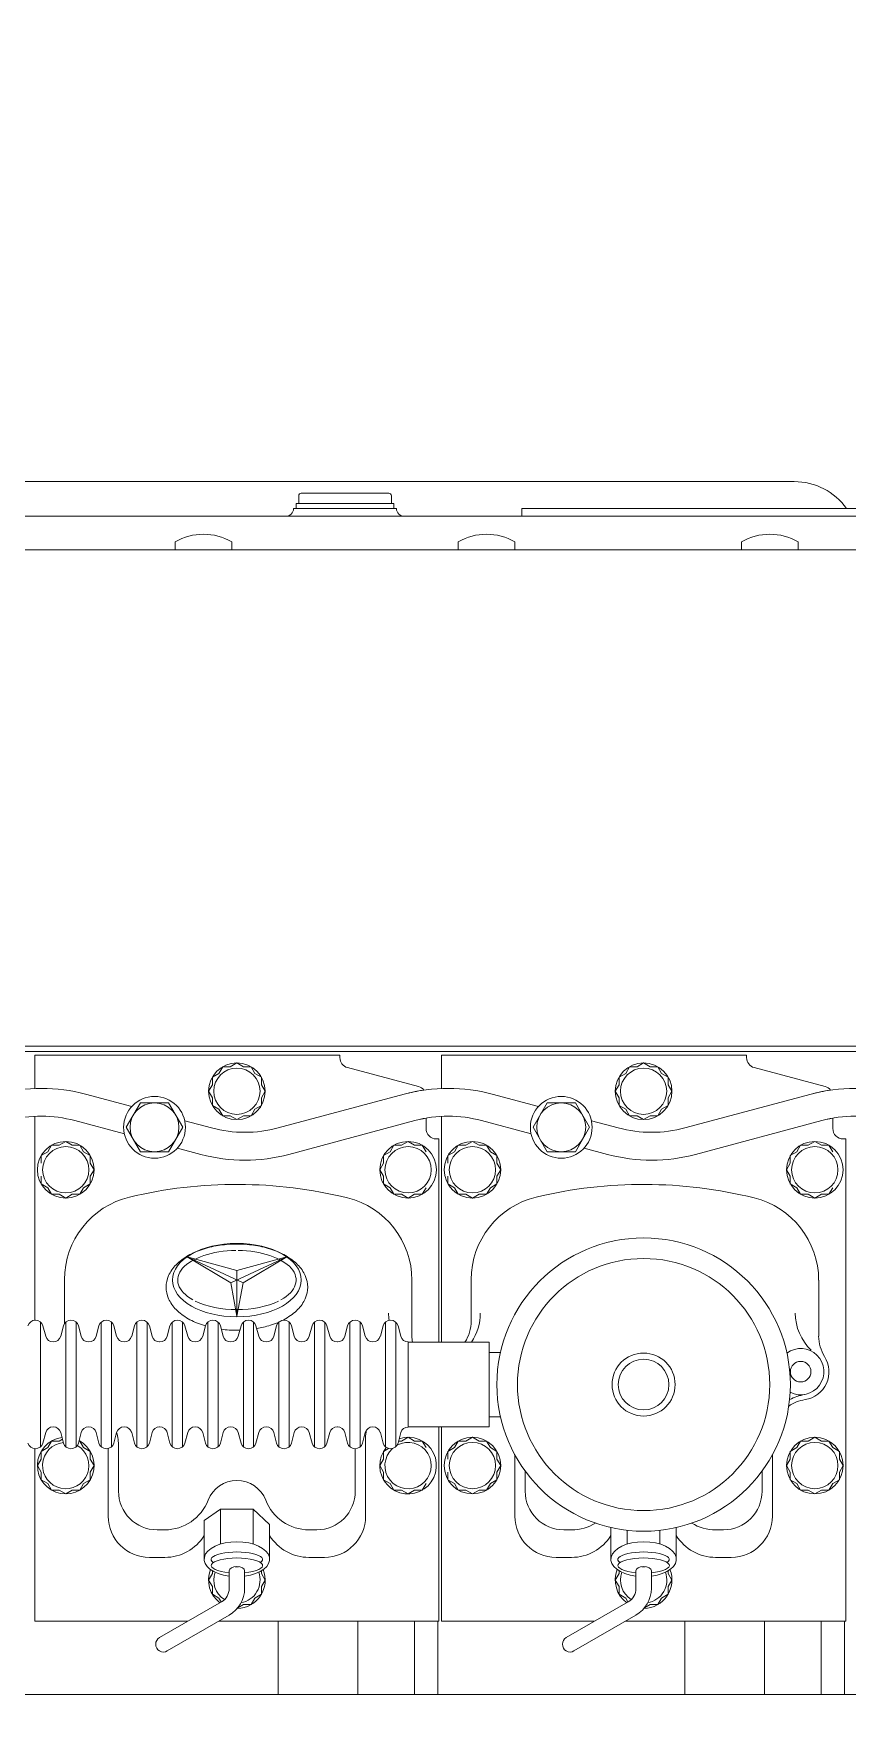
# Model space of a CAD drawing. Header units: millimetres. Extents: x 138823 to 235949, y -69097 to 9810.
# Drawn here: x 156392 to 156812, y -64911 to -64046 of the extents above; entities that cross this region are included whole.
import ezdxf

# ---------------------------------------------------------------- set-up
doc = ezdxf.new("R2010")
doc.units = ezdxf.units.MM
doc.layers.add('0 CASCO', color=7, linetype='Continuous')
doc.layers.add('18 MOTORES E GERADORES', color=14, linetype='Continuous')

msp = doc.modelspace()

# ---------------------------------------------------------------- linework, layer by layer
at = {"layer": '0 CASCO'}
msp.add_open_spline([(146126.82, -63082.43), (146215.2, -63369.66), (146379.47, -63903.54), (146662.98, -64639.71), (146952.93, -65272.76), (147256.1, -65825.61), (147575.41, -66312.18), (147907.4, -66748.12), (148141.96, -67015.25), (148256.81, -67146.05), (148433.31, -67217.62), (148727.39, -67336.86), (149267.37, -67517.24), (149866.81, -67690.32), (150582.08, -67853.22), (151284.25, -67971.53), (151973.43, -68053.78), (152654.36, -68110.1), (153543.21, -68165.07), (155031.62, -68229.81), (156745.07, -68300.69), (158569.82, -68359.4), (160341.66, -68398.49), (162120.51, -68415.91), (165904.25, -68415.58), (169966.48, -68414.49), (175373.8, -68418.02), (179241.25, -68353.49), (182508.18, -68358.73), (184198.21, -68343.7), (185099.59, -68311.19), (185777.92, -68270.41), (186463.78, -68206.91), (187165.87, -68113.71), (187764.5, -68007.52), (188457.23, -67861), (189171.48, -67681.5), (190011.86, -67437.72), (190763.31, -67194.39), (191465.34, -66941.61), (192112.93, -66674.24), (192717.78, -66369.93), (193303.42, -66005.52), (194045.73, -65461.3), (194777.19, -64875.13), (195509.51, -64332.91), (195966.55, -64029.98), (196376.02, -63801.44), (196709.38, -63650.83), (197110.89, -63519.82), (197514.32, -63423.58), (198015.82, -63322.47), (198542.47, -63229.63), (199173.55, -63150.26), (199598.12, -63107.99), (199854.89, -63082.43)], degree=3, knots=[0, 0, 0, 0, 901.347948, 1675.319997, 2364.677603, 2988.840142, 3564.913749, 4109.091785, 4631.178176, 4631.178176, 4631.178176, 5202.378251, 5582.891234, 6338.519578, 7073.266174, 7782.366384, 8473.718568, 9154.846991, 9831.879341, 11145.250803, 13624.165902, 14976.643804, 16622.243106, 18940.880075, 20313.267208, 27973.450232, 31127.646951, 36535.061714, 39576.620039, 40928.546533, 41604.908463, 42282.305172, 42966.969378, 43670.810001, 44406.445425, 44790.246915, 45794.849099, 46614.860763, 47415.011993, 48164.042526, 48852.838016, 49515.641376, 50192.856084, 50919.426916, 52275.645461, 53004.522816, 53652.759672, 53918.536496, 54410.868153, 54747.069908, 55184.163317, 55654.219696, 56281.932144, 56787.842028, 57561.948504, 57561.948504, 57561.948504, 57561.948504], dxfattribs=at)
at = {"layer": '18 MOTORES E GERADORES', "linetype": 'Continuous', "lineweight": 20}
for p, q in [((156160.46, -64277.51), (156784.2, -64277.51)), ((156552.62, -64288.79), (156527.41, -64288.79)), ((156527.41, -64291.45), (156527.41, -64288.79)), ((156528.73, -64288.79), (156528.73, -64284.81)), ((156552.62, -64283.48), (156530.06, -64283.48)), ((156552.62, -64283.48), (156575.18, -64283.48)), ((156552.62, -64288.79), (156577.84, -64288.79)), ((156576.51, -64288.79), (156576.51, -64284.81)), ((156577.84, -64291.45), (156577.84, -64288.79)), ((156151.17, -64295.43), (157392.01, -64295.43)), ((156526.08, -64291.45), (156579.16, -64291.45)), ((156643.86, -64291.45), (156899.33, -64291.45)), ((156643.86, -64295.43), (156643.86, -64291.45)), ((156128.73, -64312.68), (157414.46, -64312.68)), ((156465.03, -64312.68), (156465.03, -64308.59)), ((156494.23, -64312.68), (156465.03, -64312.68)), ((156494.23, -64312.68), (156494.23, -64308.59)), ((156611.01, -64312.68), (156611.01, -64308.59)), ((156640.21, -64312.68), (156611.01, -64312.68)), ((156640.21, -64312.68), (156640.21, -64308.59)), ((156756.99, -64312.68), (156756.99, -64308.59)), ((156786.19, -64312.68), (156756.99, -64312.68)), ((156786.19, -64312.68), (156786.19, -64308.59)), ((157415.24, -64568.81), (156110.69, -64568.81)), ((157375.43, -64571.47), (156183.02, -64571.47)), ((156549.97, -64571.47), (156392.7, -64571.47)), ((156549.97, -64573.46), (156392.7, -64573.46)), ((156392.7, -64590.61), (156392.7, -64573.46)), ((156549.97, -64574.69), (156549.97, -64573.46)), ((156759.65, -64571.47), (156602.39, -64571.47)), ((156759.65, -64573.46), (156602.39, -64573.46)), ((156602.39, -64590.61), (156602.39, -64573.46)), ((156759.65, -64574.69), (156759.65, -64573.46)), ((156484.24, -64584.74), (156487.63, -64582.78)), ((156487.63, -64582.78), (156489.58, -64579.39)), ((156489.58, -64579.39), (156493.49, -64579.39)), ((156493.49, -64579.39), (156496.88, -64577.44)), ((156496.88, -64577.44), (156500.27, -64579.39)), ((156500.27, -64579.39), (156504.18, -64579.39)), ((156504.18, -64579.39), (156506.14, -64582.78)), ((156506.14, -64582.78), (156509.52, -64584.74)), ((156590.49, -64589.62), (156553.9, -64579.82)), ((156693.92, -64584.74), (156697.31, -64582.78)), ((156697.31, -64582.78), (156699.27, -64579.39)), ((156699.27, -64579.39), (156703.18, -64579.39)), ((156703.18, -64579.39), (156706.56, -64577.44)), ((156706.56, -64577.44), (156709.95, -64579.39)), ((156709.95, -64579.39), (156713.86, -64579.39)), ((156713.86, -64579.39), (156715.82, -64582.78)), ((156715.82, -64582.78), (156719.21, -64584.74)), ((156800.17, -64589.62), (156763.58, -64579.82)), ((156482.28, -64592.04), (156484.24, -64588.65)), ((156484.24, -64588.65), (156484.24, -64584.74)), ((156509.52, -64584.74), (156509.52, -64588.65)), ((156509.52, -64588.65), (156511.48, -64592.04)), ((156691.97, -64592.04), (156693.92, -64588.65)), ((156693.92, -64588.65), (156693.92, -64584.74)), ((156719.21, -64584.74), (156719.21, -64588.65)), ((156719.21, -64588.65), (156721.16, -64592.04)), ((156442.63, -64599.9), (156418.84, -64593.53)), ((156439.86, -64610.62), (156447.14, -64598.01)), ((156447.14, -64598.01), (156461.69, -64598.01)), ((156461.69, -64598.01), (156468.97, -64610.62)), ((156484.24, -64595.42), (156482.28, -64592.04)), ((156484.24, -64599.33), (156484.24, -64595.42)), ((156487.63, -64601.29), (156484.24, -64599.33)), ((156509.52, -64599.33), (156506.14, -64601.29)), ((156511.48, -64592.04), (156509.52, -64595.42)), ((156509.52, -64595.42), (156509.52, -64599.33)), ((156583.18, -64593.53), (156518.18, -64610.94)), ((156652.31, -64599.9), (156628.52, -64593.53)), ((156649.54, -64610.62), (156656.82, -64598.01)), ((156656.82, -64598.01), (156671.38, -64598.01)), ((156671.38, -64598.01), (156678.66, -64610.62)), ((156693.92, -64595.42), (156691.97, -64592.04)), ((156693.92, -64599.33), (156693.92, -64595.42)), ((156697.31, -64601.29), (156693.92, -64599.33)), ((156719.21, -64599.33), (156715.82, -64601.29)), ((156721.16, -64592.04), (156719.21, -64595.42)), ((156719.21, -64595.42), (156719.21, -64599.33)), ((156792.86, -64593.53), (156727.86, -64610.94)), ((156392.7, -64710.1), (156392.7, -64604.99)), ((156438.85, -64614), (156413.34, -64607.17)), ((156469.98, -64607.23), (156483.83, -64610.94)), ((156489.58, -64604.68), (156487.63, -64601.29)), ((156493.49, -64604.68), (156489.58, -64604.68)), ((156496.88, -64606.63), (156493.49, -64604.68)), ((156500.27, -64604.68), (156496.88, -64606.63)), ((156504.18, -64604.68), (156500.27, -64604.68)), ((156506.14, -64601.29), (156504.18, -64604.68)), ((156588.67, -64607.17), (156523.68, -64624.58)), ((156594.42, -64611.28), (156594.42, -64605.9)), ((156602.39, -64721.43), (156602.39, -64604.99)), ((156648.54, -64614), (156623.02, -64607.17)), ((156679.66, -64607.23), (156693.52, -64610.94)), ((156699.27, -64604.68), (156697.31, -64601.29)), ((156703.18, -64604.68), (156699.27, -64604.68)), ((156706.56, -64606.63), (156703.18, -64604.68)), ((156709.95, -64604.68), (156706.56, -64606.63)), ((156713.86, -64604.68), (156709.95, -64604.68)), ((156715.82, -64601.29), (156713.86, -64604.68)), ((156798.36, -64607.17), (156733.36, -64624.58)), ((156804.11, -64611.28), (156804.11, -64605.9)), ((156447.14, -64623.22), (156439.86, -64610.62)), ((156468.97, -64610.62), (156461.69, -64623.22)), ((156601.06, -64616.59), (156599.73, -64616.59)), ((156601.06, -64721.43), (156601.06, -64616.59)), ((156656.82, -64623.22), (156649.54, -64610.62)), ((156678.66, -64610.62), (156671.38, -64623.22)), ((156810.74, -64616.59), (156809.42, -64616.59)), ((156810.74, -64865.42), (156810.74, -64616.59)), ((156395.99, -64625.21), (156399.37, -64623.26)), ((156395.99, -64629.12), (156395.99, -64625.21)), ((156399.37, -64623.26), (156401.33, -64619.87)), ((156401.33, -64619.87), (156405.24, -64619.87)), ((156405.24, -64619.87), (156408.63, -64617.91)), ((156408.63, -64617.91), (156412.02, -64619.87)), ((156412.02, -64619.87), (156415.93, -64619.87)), ((156415.93, -64619.87), (156417.88, -64623.26)), ((156417.88, -64623.26), (156421.27, -64625.21)), ((156421.27, -64625.21), (156421.27, -64629.12)), ((156461.69, -64623.22), (156447.14, -64623.22)), ((156466.2, -64621.33), (156478.34, -64624.58)), ((156572.49, -64625.21), (156575.88, -64623.26)), ((156572.49, -64629.12), (156572.49, -64625.21)), ((156575.88, -64623.26), (156577.84, -64619.87)), ((156577.84, -64619.87), (156581.75, -64619.87)), ((156581.75, -64619.87), (156585.13, -64617.91)), ((156585.13, -64617.91), (156588.52, -64619.87)), ((156588.52, -64619.87), (156592.43, -64619.87)), ((156592.43, -64619.87), (156594.39, -64623.26)), ((156605.67, -64625.21), (156609.06, -64623.26)), ((156605.67, -64629.12), (156605.67, -64625.21)), ((156609.06, -64623.26), (156611.01, -64619.87)), ((156611.01, -64619.87), (156614.92, -64619.87)), ((156614.92, -64619.87), (156618.31, -64617.91)), ((156618.31, -64617.91), (156621.7, -64619.87)), ((156621.7, -64619.87), (156625.61, -64619.87)), ((156625.61, -64619.87), (156627.57, -64623.26)), ((156627.57, -64623.26), (156630.95, -64625.21)), ((156630.95, -64625.21), (156630.95, -64629.12)), ((156671.38, -64623.22), (156656.82, -64623.22)), ((156675.88, -64621.33), (156688.02, -64624.58)), ((156782.17, -64625.21), (156785.56, -64623.26)), ((156782.17, -64629.12), (156782.17, -64625.21)), ((156785.56, -64623.26), (156787.52, -64619.87)), ((156787.52, -64619.87), (156791.43, -64619.87)), ((156791.43, -64619.87), (156794.82, -64617.91)), ((156794.82, -64617.91), (156798.2, -64619.87)), ((156798.2, -64619.87), (156802.12, -64619.87)), ((156802.12, -64619.87), (156804.07, -64623.26)), ((156421.27, -64629.12), (156423.23, -64632.51)), ((156423.23, -64632.51), (156421.27, -64635.9)), ((156570.54, -64632.51), (156572.49, -64629.12)), ((156572.49, -64635.9), (156570.54, -64632.51)), ((156630.95, -64629.12), (156632.91, -64632.51)), ((156632.91, -64632.51), (156630.95, -64635.9)), ((156780.22, -64632.51), (156782.17, -64629.12)), ((156782.17, -64635.9), (156780.22, -64632.51)), ((156395.99, -64639.81), (156395.99, -64635.9)), ((156399.37, -64641.77), (156395.99, -64639.81)), ((156401.33, -64645.15), (156399.37, -64641.77)), ((156417.88, -64641.77), (156415.93, -64645.15)), ((156421.27, -64639.81), (156417.88, -64641.77)), ((156421.27, -64635.9), (156421.27, -64639.81)), ((156572.49, -64639.81), (156572.49, -64635.9)), ((156575.88, -64641.77), (156572.49, -64639.81)), ((156577.84, -64645.15), (156575.88, -64641.77)), ((156594.39, -64641.77), (156592.43, -64645.15)), ((156605.67, -64639.81), (156605.67, -64635.9)), ((156609.06, -64641.77), (156605.67, -64639.81)), ((156611.01, -64645.15), (156609.06, -64641.77)), ((156627.57, -64641.77), (156625.61, -64645.15)), ((156630.95, -64639.81), (156627.57, -64641.77)), ((156630.95, -64635.9), (156630.95, -64639.81)), ((156782.17, -64639.81), (156782.17, -64635.9)), ((156785.56, -64641.77), (156782.17, -64639.81)), ((156787.52, -64645.15), (156785.56, -64641.77)), ((156804.07, -64641.77), (156802.12, -64645.15)), ((156405.24, -64645.15), (156401.33, -64645.15)), ((156408.63, -64647.11), (156405.24, -64645.15)), ((156412.02, -64645.15), (156408.63, -64647.11)), ((156415.93, -64645.15), (156412.02, -64645.15)), ((156581.75, -64645.15), (156577.84, -64645.15)), ((156585.13, -64647.11), (156581.75, -64645.15)), ((156588.52, -64645.15), (156585.13, -64647.11)), ((156592.43, -64645.15), (156588.52, -64645.15)), ((156614.92, -64645.15), (156611.01, -64645.15)), ((156618.31, -64647.11), (156614.92, -64645.15)), ((156621.7, -64645.15), (156618.31, -64647.11)), ((156625.61, -64645.15), (156621.7, -64645.15)), ((156791.43, -64645.15), (156787.52, -64645.15)), ((156794.82, -64647.11), (156791.43, -64645.15)), ((156798.2, -64645.15), (156794.82, -64647.11)), ((156802.12, -64645.15), (156798.2, -64645.15)), ((156493.73, -64690.89), (156471.19, -64677.44)), ((156496.88, -64684.48), (156471.19, -64677.44)), ((156500.04, -64690.89), (156471.19, -64677.44)), ((156493.73, -64690.89), (156522.57, -64677.44)), ((156522.57, -64677.44), (156496.88, -64684.48)), ((156522.57, -64677.44), (156500.04, -64690.89)), ((156496.88, -64708.35), (156496.88, -64684.48)), ((156407.97, -64710.58), (156407.97, -64689.2)), ((156496.88, -64708), (156493.73, -64690.89)), ((156500.04, -64690.89), (156496.88, -64708)), ((156587.13, -64718.3), (156587.13, -64689.52)), ((156617.65, -64710.58), (156617.65, -64689.2)), ((156796.81, -64718.3), (156796.81, -64689.52)), ((156395.68, -64765.83), (156395.68, -64711.1)), ((156395.68, -64765.83), (156395.68, -64712.62)), ((156408.68, -64743.27), (156408.68, -64711.1)), ((156408.68, -64765.83), (156408.68, -64712.62)), ((156413.99, -64743.27), (156413.99, -64711.1)), ((156413.99, -64765.83), (156413.99, -64712.62)), ((156426.95, -64743.27), (156426.95, -64711.1)), ((156426.95, -64765.83), (156426.95, -64712.62)), ((156432.25, -64743.27), (156432.25, -64711.1)), ((156432.25, -64765.83), (156432.25, -64712.62)), ((156445.26, -64743.27), (156445.26, -64711.1)), ((156445.26, -64765.83), (156445.26, -64712.62)), ((156450.57, -64743.27), (156450.57, -64711.1)), ((156450.57, -64765.83), (156450.57, -64712.62)), ((156463.57, -64743.27), (156463.57, -64711.1)), ((156463.57, -64765.83), (156463.57, -64712.62)), ((156468.88, -64743.27), (156468.88, -64711.1)), ((156468.88, -64765.83), (156468.88, -64712.62)), ((156481.89, -64743.27), (156481.89, -64711.1)), ((156481.89, -64765.83), (156481.89, -64712.62)), ((156487.2, -64743.27), (156487.2, -64711.1)), ((156487.2, -64765.83), (156487.2, -64712.62)), ((156500.2, -64765.83), (156500.2, -64711.1)), ((156505.51, -64765.83), (156505.51, -64711.1)), ((156518.52, -64765.83), (156518.52, -64711.1)), ((156523.83, -64765.83), (156523.83, -64711.1)), ((156536.83, -64765.83), (156536.83, -64711.1)), ((156542.14, -64765.83), (156542.14, -64711.1)), ((156555.14, -64765.83), (156555.14, -64711.1)), ((156560.45, -64765.83), (156560.45, -64711.1)), ((156573.46, -64765.83), (156573.46, -64711.1)), ((156578.77, -64765.83), (156578.77, -64711.1)), ((156398.31, -64718.42), (156396.87, -64713.04)), ((156406.05, -64718.42), (156407.49, -64713.04)), ((156416.62, -64718.42), (156415.18, -64713.04)), ((156424.31, -64718.42), (156425.76, -64713.04)), ((156434.89, -64718.42), (156433.45, -64713.04)), ((156442.63, -64718.42), (156444.07, -64713.04)), ((156453.2, -64718.42), (156451.76, -64713.04)), ((156460.94, -64718.42), (156462.38, -64713.04)), ((156471.52, -64718.42), (156470.07, -64713.04)), ((156479.26, -64718.42), (156480.7, -64713.04)), ((156489.83, -64718.42), (156488.39, -64713.04)), ((156497.57, -64718.42), (156499.01, -64713.04)), ((156508.14, -64718.42), (156506.7, -64713.04)), ((156515.88, -64718.42), (156517.33, -64713.04)), ((156526.46, -64718.42), (156525.02, -64713.04)), ((156534.2, -64718.42), (156535.64, -64713.04)), ((156544.77, -64718.42), (156543.33, -64713.04)), ((156552.51, -64718.42), (156553.95, -64713.04)), ((156563.09, -64718.42), (156561.64, -64713.04)), ((156570.83, -64718.42), (156572.27, -64713.04)), ((156581.4, -64718.42), (156579.96, -64713.04)), ((156626.94, -64721.43), (156585.25, -64721.43)), ((156585.25, -64765.22), (156585.25, -64721.43)), ((156626.94, -64765.22), (156626.94, -64721.43)), ((156632.76, -64726.74), (156626.94, -64726.74)), ((156632.76, -64726.74), (156626.94, -64726.74)), ((156395.68, -64743.27), (156395.68, -64775.43)), ((156395.68, -64743.27), (156395.68, -64775.43)), ((156408.68, -64743.27), (156408.68, -64775.43)), ((156413.99, -64743.27), (156413.99, -64775.43)), ((156426.95, -64743.27), (156426.95, -64775.43)), ((156432.25, -64743.27), (156432.25, -64775.43)), ((156445.26, -64743.27), (156445.26, -64775.43)), ((156450.57, -64743.27), (156450.57, -64775.43)), ((156463.57, -64743.27), (156463.57, -64775.43)), ((156468.88, -64743.27), (156468.88, -64775.43)), ((156481.89, -64743.27), (156481.89, -64775.43)), ((156487.2, -64743.27), (156487.2, -64775.43)), ((156500.2, -64743.27), (156500.2, -64775.43)), ((156505.51, -64743.27), (156505.51, -64775.43)), ((156518.52, -64743.27), (156518.52, -64775.43)), ((156523.83, -64743.27), (156523.83, -64775.43)), ((156536.83, -64743.27), (156536.83, -64775.43)), ((156542.14, -64743.27), (156542.14, -64775.43)), ((156555.14, -64743.27), (156555.14, -64775.43)), ((156560.45, -64743.27), (156560.45, -64775.43)), ((156573.46, -64743.27), (156573.46, -64775.43)), ((156578.77, -64743.27), (156578.77, -64775.43)), ((156632.76, -64759.91), (156626.94, -64759.91)), ((156632.76, -64759.91), (156626.94, -64759.91)), ((156398.31, -64768.12), (156396.87, -64773.49)), ((156399.37, -64775.87), (156401.33, -64772.49)), ((156401.33, -64772.49), (156405.24, -64772.49)), ((156405.24, -64772.49), (156406.96, -64771.5)), ((156406.05, -64768.12), (156407.49, -64773.49)), ((156416.62, -64768.12), (156415.18, -64773.49)), ((156415.45, -64772.49), (156415.93, -64772.49)), ((156415.93, -64772.49), (156417.88, -64775.87)), ((156424.31, -64768.12), (156425.76, -64773.49)), ((156434.89, -64768.12), (156433.45, -64773.49)), ((156442.63, -64768.12), (156444.07, -64773.49)), ((156453.2, -64768.12), (156451.76, -64773.49)), ((156460.94, -64768.12), (156462.38, -64773.49)), ((156471.52, -64768.12), (156470.07, -64773.49)), ((156479.26, -64768.12), (156480.7, -64773.49)), ((156489.83, -64768.12), (156488.39, -64773.49)), ((156497.57, -64768.12), (156499.01, -64773.49)), ((156508.14, -64768.12), (156506.7, -64773.49)), ((156515.88, -64768.12), (156517.33, -64773.49)), ((156526.46, -64768.12), (156525.02, -64773.49)), ((156534.2, -64768.12), (156535.64, -64773.49)), ((156544.77, -64768.12), (156543.33, -64773.49)), ((156552.51, -64768.12), (156553.95, -64773.49)), ((156563.09, -64768.12), (156561.64, -64773.49)), ((156563.24, -64811.25), (156563.24, -64770.78)), ((156570.83, -64768.12), (156572.27, -64773.49)), ((156581.4, -64768.12), (156579.96, -64773.49)), ((156580.23, -64772.49), (156581.75, -64772.49)), ((156581.75, -64772.49), (156585.13, -64770.53)), ((156585.13, -64770.53), (156588.52, -64772.49)), ((156626.94, -64765.22), (156585.25, -64765.22)), ((156588.52, -64772.49), (156592.43, -64772.49)), ((156592.43, -64772.49), (156594.39, -64775.87)), ((156601.06, -64865.42), (156601.06, -64765.22)), ((156602.39, -64865.42), (156602.39, -64765.22)), ((156609.06, -64775.87), (156611.01, -64772.49)), ((156611.01, -64772.49), (156614.92, -64772.49)), ((156614.92, -64772.49), (156618.31, -64770.53)), ((156618.31, -64770.53), (156621.7, -64772.49)), ((156621.7, -64772.49), (156625.61, -64772.49)), ((156625.61, -64772.49), (156627.57, -64775.87)), ((156785.56, -64775.87), (156787.52, -64772.49)), ((156787.52, -64772.49), (156791.43, -64772.49)), ((156791.43, -64772.49), (156794.82, -64770.53)), ((156794.82, -64770.53), (156798.2, -64772.49)), ((156798.2, -64772.49), (156802.12, -64772.49)), ((156802.12, -64772.49), (156804.07, -64775.87)), ((156392.7, -64865.42), (156392.7, -64776.43)), ((156395.99, -64781.74), (156394.03, -64785.13)), ((156395.99, -64777.83), (156399.37, -64775.87)), ((156395.99, -64781.74), (156395.99, -64777.83)), ((156417.88, -64775.87), (156421.27, -64777.83)), ((156421.27, -64777.83), (156421.27, -64781.74)), ((156421.27, -64781.74), (156423.23, -64785.13)), ((156430.53, -64811.25), (156430.53, -64776.34)), ((156435.84, -64798.35), (156435.84, -64775.15)), ((156557.93, -64798.35), (156557.93, -64776.44)), ((156570.54, -64785.13), (156572.49, -64781.74)), ((156572.49, -64777.83), (156575.11, -64776.32)), ((156572.49, -64781.74), (156572.49, -64777.83)), ((156605.67, -64777.83), (156609.06, -64775.87)), ((156605.67, -64781.74), (156605.67, -64777.83)), ((156627.57, -64775.87), (156630.95, -64777.83)), ((156630.95, -64777.83), (156630.95, -64781.74)), ((156630.95, -64781.74), (156632.91, -64785.13)), ((156640.21, -64811.25), (156640.21, -64779.65)), ((156772.92, -64811.25), (156772.92, -64779.65)), ((156780.22, -64785.13), (156782.17, -64781.74)), ((156782.17, -64777.83), (156785.56, -64775.87)), ((156782.17, -64781.74), (156782.17, -64777.83)), ((156807.46, -64777.83), (156804.07, -64775.87)), ((156807.46, -64781.74), (156807.46, -64777.83)), ((156809.42, -64785.13), (156807.46, -64781.74)), ((156394.03, -64785.13), (156395.99, -64788.52)), ((156395.99, -64792.43), (156395.99, -64788.52)), ((156423.23, -64785.13), (156421.27, -64788.52)), ((156421.27, -64788.52), (156421.27, -64792.43)), ((156572.49, -64788.52), (156570.54, -64785.13)), ((156572.49, -64792.43), (156572.49, -64788.52)), ((156605.67, -64792.43), (156605.67, -64788.52)), ((156632.91, -64785.13), (156630.95, -64788.52)), ((156630.95, -64788.52), (156630.95, -64792.43)), ((156645.52, -64798.35), (156645.52, -64788)), ((156767.61, -64798.35), (156767.61, -64788)), ((156782.17, -64788.52), (156780.22, -64785.13)), ((156782.17, -64792.43), (156782.17, -64788.52)), ((156807.46, -64788.52), (156809.42, -64785.13)), ((156807.46, -64792.43), (156807.46, -64788.52)), ((156399.37, -64794.38), (156395.99, -64792.43)), ((156401.33, -64797.77), (156399.37, -64794.38)), ((156405.24, -64797.77), (156401.33, -64797.77)), ((156408.63, -64799.73), (156405.24, -64797.77)), ((156412.02, -64797.77), (156408.63, -64799.73)), ((156415.93, -64797.77), (156412.02, -64797.77)), ((156417.88, -64794.38), (156415.93, -64797.77)), ((156421.27, -64792.43), (156417.88, -64794.38)), ((156575.88, -64794.38), (156572.49, -64792.43)), ((156577.84, -64797.77), (156575.88, -64794.38)), ((156581.75, -64797.77), (156577.84, -64797.77)), ((156585.13, -64799.73), (156581.75, -64797.77)), ((156588.52, -64797.77), (156585.13, -64799.73)), ((156592.43, -64797.77), (156588.52, -64797.77)), ((156594.39, -64794.38), (156592.43, -64797.77)), ((156609.06, -64794.38), (156605.67, -64792.43)), ((156611.01, -64797.77), (156609.06, -64794.38)), ((156614.92, -64797.77), (156611.01, -64797.77)), ((156618.31, -64799.73), (156614.92, -64797.77)), ((156621.7, -64797.77), (156618.31, -64799.73)), ((156625.61, -64797.77), (156621.7, -64797.77)), ((156627.57, -64794.38), (156625.61, -64797.77)), ((156630.95, -64792.43), (156627.57, -64794.38)), ((156785.56, -64794.38), (156782.17, -64792.43)), ((156787.52, -64797.77), (156785.56, -64794.38)), ((156791.43, -64797.77), (156787.52, -64797.77)), ((156794.82, -64799.73), (156791.43, -64797.77)), ((156798.2, -64797.77), (156794.82, -64799.73)), ((156802.12, -64797.77), (156798.2, -64797.77)), ((156804.07, -64794.38), (156802.12, -64797.77)), ((156804.07, -64794.38), (156807.46, -64792.43)), ((156488.45, -64807.63), (156480.03, -64813.51)), ((156488.45, -64807.63), (156505.31, -64807.63)), ((156488.45, -64825.62), (156488.45, -64807.63)), ((156505.31, -64825.62), (156505.31, -64807.63)), ((156505.31, -64807.63), (156513.74, -64815.47)), ((156480.03, -64833.94), (156480.03, -64813.51)), ((156513.74, -64833.94), (156513.74, -64815.47)), ((156455.74, -64818.26), (156459.75, -64818.26)), ((156534.02, -64818.26), (156538.02, -64818.26)), ((156665.42, -64818.26), (156669.43, -64818.26)), ((156689.71, -64833.94), (156689.71, -64817.07)), ((156698.14, -64825.62), (156698.14, -64818.5)), ((156714.99, -64825.62), (156714.99, -64818.5)), ((156723.42, -64833.94), (156723.42, -64817.07)), ((156743.7, -64818.26), (156747.7, -64818.26)), ((156451.76, -64832.48), (156459.75, -64832.48)), ((156534.02, -64832.48), (156542, -64832.48)), ((156661.44, -64832.48), (156669.43, -64832.48)), ((156743.7, -64832.48), (156751.69, -64832.48)), ((156482.28, -64844.19), (156484.24, -64840.8)), ((156484.24, -64840.8), (156484.24, -64839.37)), ((156492.9, -64839.49), (156492.9, -64848.54)), ((156500.86, -64839.49), (156500.86, -64848.54)), ((156509.52, -64839.37), (156509.52, -64840.8)), ((156509.52, -64840.8), (156511.48, -64844.19)), ((156691.97, -64844.19), (156693.92, -64840.8)), ((156693.92, -64840.8), (156693.92, -64839.37)), ((156702.58, -64839.49), (156702.58, -64848.54)), ((156710.55, -64839.49), (156710.55, -64848.54)), ((156719.21, -64839.37), (156719.21, -64840.8)), ((156719.21, -64840.8), (156721.16, -64844.19)), ((156484.24, -64847.57), (156482.28, -64844.19)), ((156484.24, -64851.48), (156484.24, -64847.57)), ((156511.48, -64844.19), (156509.52, -64847.57)), ((156509.52, -64847.57), (156509.52, -64851.48)), ((156693.92, -64847.57), (156691.97, -64844.19)), ((156693.92, -64851.48), (156693.92, -64847.57)), ((156721.16, -64844.19), (156719.21, -64847.57)), ((156719.21, -64847.57), (156719.21, -64851.48)), ((156488.92, -64855.43), (156457, -64873.86)), ((156487.63, -64853.44), (156484.24, -64851.48)), ((156488.81, -64855.49), (156487.63, -64853.44)), ((156500.27, -64856.83), (156497.35, -64858.51)), ((156504.18, -64856.83), (156500.27, -64856.83)), ((156506.14, -64853.44), (156504.18, -64856.83)), ((156509.52, -64851.48), (156506.14, -64853.44)), ((156698.6, -64855.43), (156666.68, -64873.86)), ((156697.31, -64853.44), (156693.92, -64851.48)), ((156698.5, -64855.49), (156697.31, -64853.44)), ((156709.95, -64856.83), (156707.04, -64858.51)), ((156713.86, -64856.83), (156709.95, -64856.83)), ((156715.82, -64853.44), (156713.86, -64856.83)), ((156719.21, -64851.48), (156715.82, -64853.44)), ((156471.62, -64865.42), (156392.7, -64865.42)), ((156492.9, -64862.33), (156460.98, -64880.76)), ((156601.06, -64865.42), (156487.55, -64865.42)), ((156518.12, -64865.42), (156518.12, -64903.24)), ((156559.26, -64865.42), (156559.26, -64903.24)), ((156588.45, -64865.42), (156588.45, -64903.24)), ((156600.4, -64865.42), (156600.4, -64903.24)), ((156681.31, -64865.42), (156602.39, -64865.42)), ((156702.58, -64862.33), (156670.66, -64880.76)), ((156810.74, -64865.42), (156697.23, -64865.42)), ((156727.8, -64865.42), (156727.8, -64903.24)), ((156768.94, -64865.42), (156768.94, -64903.24)), ((156798.13, -64865.42), (156798.13, -64903.24)), ((156810.08, -64865.42), (156810.08, -64903.24)), ((156308.43, -64903.24), (157443.11, -64903.24))]:
    msp.add_line(p, q, dxfattribs=at)
for centre, radius in [((156496.88, -64592.04), 14.6), ((156496.88, -64592.04), 11.94), ((156706.56, -64592.04), 14.6), ((156706.56, -64592.04), 11.94), ((156454.41, -64610.62), 15.93), ((156454.41, -64610.62), 12.61), ((156664.1, -64610.62), 15.93), ((156664.1, -64610.62), 12.61), ((156408.63, -64632.51), 14.6), ((156408.63, -64632.51), 11.94), ((156585.13, -64632.51), 14.6), ((156585.13, -64632.51), 11.94), ((156618.31, -64632.51), 14.6), ((156618.31, -64632.51), 11.94), ((156794.82, -64632.51), 14.6), ((156794.82, -64632.51), 11.94), ((156706.56, -64743.33), 75.64), ((156706.56, -64743.33), 65.03), ((156706.56, -64743.33), 16.25), ((156706.56, -64743.33), 13.07), ((156787.52, -64736.69), 5.31), ((156618.31, -64785.13), 14.6), ((156618.31, -64785.13), 11.94), ((156794.82, -64785.13), 14.6), ((156794.82, -64785.13), 11.94)]:
    msp.add_circle(centre, radius, dxfattribs=at)
for centre, radius, start, end in [((156784.2, -64310.69), 33.18, 35.45054, 90), ((156530.06, -64284.81), 1.33, 90, 180), ((156575.18, -64284.81), 1.33, 0, 90), ((156522.1, -64291.45), 3.98, 270, 0), ((156583.14, -64291.45), 3.98, 180, 270), ((156479.63, -64333.89), 29.21, 60.02715, 119.9918), ((156625.62, -64333.89), 29.21, 60.02715, 119.9918), ((156771.6, -64333.89), 29.21, 60.02715, 119.9918), ((156555.27, -64574.69), 5.31, 180, 255), ((156764.96, -64574.69), 5.31, 180, 255), ((156396.17, -64678.13), 87.59, 75, 105), ((156605.85, -64678.13), 87.59, 75, 105), ((156605.85, -64678.13), 87.59, 98.25497, 105), ((156589.12, -64594.75), 5.31, 38.4699, 75), ((156815.53, -64678.13), 87.59, 75, 105), ((156815.53, -64678.13), 87.59, 98.25497, 105), ((156798.8, -64594.75), 5.31, 38.4699, 75), ((156396.17, -64671.26), 66.36, 75, 105), ((156605.85, -64671.26), 66.36, 75, 105), ((156605.85, -64671.26), 66.36, 99.91334, 105), ((156815.53, -64671.26), 66.36, 75, 105), ((156815.53, -64671.26), 66.36, 99.91334, 105), ((156501.01, -64546.85), 66.36, 255, 285), ((156599.73, -64611.28), 5.31, 180, 270), ((156710.69, -64546.85), 66.36, 255, 285), ((156809.42, -64611.28), 5.31, 180, 270), ((156501.01, -64539.98), 87.59, 255, 285), ((156710.69, -64539.98), 87.59, 255, 285), ((156496.88, -64877.63), 237.55, 76.12963, 103.4665), ((156706.56, -64877.63), 237.55, 76.12963, 103.4665), ((156451.76, -64689.2), 43.79, 103.4665, 180), ((156543.33, -64689.52), 43.79, 0, 76.12963), ((156661.44, -64689.2), 43.79, 103.4665, 180), ((156753.01, -64689.52), 43.79, 0, 76.12963), ((156393.02, -64714.07), 3.98, 15, 165), ((156411.34, -64714.07), 3.98, 15, 165), ((156388.06, -64710.58), 19.91, 355.80821, 0), ((156429.6, -64714.07), 3.98, 15, 165), ((156447.91, -64714.07), 3.98, 15, 165), ((156466.23, -64714.07), 3.98, 15, 165), ((156484.54, -64714.07), 3.98, 15, 165), ((156502.86, -64714.07), 3.98, 15, 165), ((156521.17, -64714.07), 3.98, 15, 165), ((156539.48, -64714.07), 3.98, 15, 165), ((156557.8, -64714.07), 3.98, 15, 165), ((156576.11, -64714.07), 3.98, 15, 165), ((156601.63, -64706.47), 26.54, 180, 188.01056), ((156597.74, -64710.58), 19.91, 326.98757, 0), ((156595.84, -64706.47), 26.54, 325.68744, 0), ((156811.31, -64706.47), 26.54, 180, 226.1475), ((156402.15, -64717.39), 3.98, 195, 270), ((156402.2, -64717.39), 3.98, 270, 345), ((156420.47, -64717.39), 3.98, 195, 270), ((156420.47, -64717.39), 3.98, 270, 345), ((156438.73, -64717.39), 3.98, 195, 270), ((156438.78, -64717.39), 3.98, 270, 345), ((156457.05, -64717.39), 3.98, 195, 270), ((156457.1, -64717.39), 3.98, 270, 345), ((156475.36, -64717.39), 3.98, 195, 270), ((156475.41, -64717.39), 3.98, 270, 345), ((156493.68, -64717.39), 3.98, 195, 270), ((156493.72, -64717.39), 3.98, 270, 345), ((156511.99, -64717.39), 3.98, 195, 270), ((156512.04, -64717.39), 3.98, 270, 345), ((156530.3, -64717.39), 3.98, 195, 270), ((156530.35, -64717.39), 3.98, 270, 345), ((156548.62, -64717.39), 3.98, 195, 270), ((156548.67, -64717.39), 3.98, 270, 345), ((156566.93, -64717.39), 3.98, 195, 270), ((156566.98, -64717.39), 3.98, 270, 345), ((156585.25, -64717.39), 3.98, 195, 270), ((156607.03, -64718.3), 19.91, 180, 189.03825), ((156816.71, -64718.3), 19.91, 180, 212.20423), ((156787.52, -64736.69), 11.94, 243.04107, 126.33073), ((156787.52, -64736.69), 14.6, 278.84988, 32.20423), ((156792.83, -64770.78), 19.91, 98.84988, 125.09991), ((156794.15, -64774.6), 26.54, 99.92819, 117.71697), ((156408.63, -64785.13), 14.6, 97.48048, 61.86638), ((156402.15, -64769.15), 3.98, 90, 165), ((156402.2, -64769.15), 3.98, 15, 90), ((156402.2, -64769.15), 3.98, 15, 37.23158), ((156420.47, -64769.15), 3.98, 90, 165), ((156420.47, -64769.15), 3.98, 15, 90), ((156420.47, -64769.15), 3.98, 15, 37.23158), ((156438.73, -64769.15), 3.98, 90, 165), ((156409.29, -64775.15), 26.54, 0, 15.3665), ((156438.78, -64769.15), 3.98, 15, 90), ((156438.78, -64769.15), 3.98, 15, 37.23158), ((156457.05, -64769.15), 3.98, 90, 165), ((156457.1, -64769.15), 3.98, 15, 90), ((156457.1, -64769.15), 3.98, 15, 37.23158), ((156475.36, -64769.15), 3.98, 90, 165), ((156475.41, -64769.15), 3.98, 15, 90), ((156475.41, -64769.15), 3.98, 15, 37.23158), ((156493.68, -64769.15), 3.98, 90, 165), ((156493.72, -64769.15), 3.98, 15, 90), ((156511.99, -64769.15), 3.98, 90, 165), ((156512.04, -64769.15), 3.98, 15, 90), ((156530.3, -64769.15), 3.98, 90, 165), ((156530.35, -64769.15), 3.98, 15, 90), ((156548.62, -64769.15), 3.98, 90, 165), ((156548.67, -64769.15), 3.98, 15, 90), ((156566.93, -64769.15), 3.98, 90, 165), ((156583.14, -64770.78), 19.91, 168.90017, 180), ((156566.98, -64769.15), 3.98, 15, 90), ((156585.13, -64785.13), 14.6, 140.20518, 108.2821), ((156585.13, -64785.13), 11.94, 132.56344, 118.36259), ((156585.13, -64769.07), 3.85, 88.22424, 165.6864), ((156393.02, -64772.46), 3.98, 195, 345), ((156408.63, -64785.13), 11.94, 95.7963, 60.12382), ((156411.34, -64772.46), 3.98, 195, 345), ((156429.6, -64772.46), 3.98, 195, 345), ((156447.91, -64772.46), 3.98, 195, 345), ((156466.23, -64772.46), 3.98, 195, 345), ((156484.54, -64772.46), 3.98, 195, 345), ((156502.86, -64772.46), 3.98, 195, 345), ((156521.17, -64772.46), 3.98, 195, 345), ((156539.48, -64772.46), 3.98, 195, 345), ((156557.8, -64772.46), 3.98, 195, 345), ((156576.11, -64772.46), 3.98, 195, 345), ((156455.74, -64798.35), 19.91, 180, 270), ((156496.88, -64808.73), 15.93, 21.13843, 158.86157), ((156538.02, -64798.35), 19.91, 270, 0), ((156665.42, -64798.35), 19.91, 180, 270), ((156747.7, -64798.35), 19.91, 270, 0), ((156459.75, -64794.37), 23.89, 270, 338.86157), ((156534.02, -64794.37), 23.89, 201.13843, 270), ((156451.76, -64811.25), 21.23, 180, 270), ((156542, -64811.25), 21.23, 270, 0), ((156661.44, -64811.25), 21.23, 180, 270), ((156669.43, -64794.37), 23.89, 270, 301.20797), ((156743.7, -64794.37), 23.89, 238.79203, 270), ((156751.69, -64811.25), 21.23, 270, 0), ((156459.75, -64808.59), 23.89, 270, 328.08891), ((156534.02, -64808.59), 23.89, 211.91109, 270), ((156669.43, -64808.59), 23.89, 270, 328.08891), ((156743.7, -64808.59), 23.89, 211.91109, 270), ((156496.88, -64844.19), 14.6, 158.23955, 233.23933), ((156496.88, -64844.19), 11.94, 160.13861, 237.54113), ((156496.88, -64844.19), 14.6, 270.97997, 21.76045), ((156496.88, -64844.19), 11.94, 280.42163, 19.86139), ((156706.56, -64844.19), 14.6, 158.23955, 233.23933), ((156706.56, -64844.19), 11.94, 160.13861, 237.54113), ((156706.56, -64844.19), 14.6, 270.97997, 21.76045), ((156706.56, -64844.19), 11.94, 280.42163, 19.86139), ((156484.94, -64848.54), 7.96, 300, 0), ((156484.94, -64848.54), 15.93, 300, 0), ((156694.62, -64848.54), 7.96, 300, 0), ((156694.62, -64848.54), 15.93, 300, 0), ((156458.99, -64877.31), 3.98, 120, 300), ((156668.67, -64877.31), 3.98, 120, 300)]:
    msp.add_arc(centre, radius, start, end, dxfattribs=at)
msp.add_ellipse((156496.88, -64689.42), major_axis=(-33.18, 0), ratio=0.570712, dxfattribs=at)
for major_axis, start_param, end_param in [((30.52, 0), 1.590847, 3.873348), ((-30.52, 0), 2.409837, 4.692338), ((-30.52, 0), 0.788963, 2.35263)]:
    msp.add_ellipse((156496.88, -64689.42), major_axis=major_axis, ratio=0.50014, start_param=start_param, end_param=end_param, dxfattribs=at)
at = {"layer": '18 MOTORES E GERADORES', "linetype": 'Continuous', "lineweight": 20, "extrusion": (0, 0, -1)}
for centre, major_axis, ratio, start_param, end_param in [((156496.88, -64833.41), (16.89, 0), 0.532699, 1.808823, 7.615955), ((156706.56, -64833.41), (16.89, 0), 0.532699, 1.808823, 7.615955), ((156496.88, -64833.58), (-13.27, 0), 0.293359, -0.40723, 3.548823), ((156496.88, -64836.67), (13.27, 0), 0.293359, 1.875489, 7.549289), ((156706.56, -64833.58), (-13.27, 0), 0.293359, -0.40723, 3.548823), ((156706.56, -64836.67), (13.27, 0), 0.293359, 1.875489, 7.549289), ((156496.88, -64839.49), (3.98, 0), 0.56526, 3.141593, 6.283185), ((156496.88, -64833.41), (-13.27, 0), 0.293359, 4.647457, 4.777321), ((156706.56, -64839.49), (3.98, 0), 0.56526, 3.141593, 6.283185), ((156706.56, -64833.41), (-13.27, 0), 0.293359, 4.647457, 4.777321)]:
    msp.add_ellipse(centre, major_axis=major_axis, ratio=ratio, start_param=start_param, end_param=end_param, dxfattribs=at)
at = {"layer": '18 MOTORES E GERADORES', "linetype": 'Continuous', "lineweight": 20}
for points, knots in [([(156507.09, -64714.47), (156509.45, -64714.06), (156511.84, -64713.49), (156516.93, -64711.86), (156519.6, -64710.72), (156524.37, -64707.99), (156526.48, -64706.41), (156529.9, -64702.93), (156531.22, -64701.02), (156532.96, -64697.07), (156533.38, -64695.03), (156533.38, -64691.14), (156532.96, -64689.1), (156531.22, -64685.15), (156529.9, -64683.24), (156526.48, -64679.76), (156524.37, -64678.18), (156519.6, -64675.45), (156516.93, -64674.31), (156511.31, -64672.51), (156508.33, -64671.85), (156502.57, -64671.03), (156499.79, -64670.83), (156493.98, -64670.83), (156491.2, -64671.03), (156485.43, -64671.85), (156482.45, -64672.51), (156476.84, -64674.31), (156474.17, -64675.45), (156469.39, -64678.18), (156467.29, -64679.76), (156463.86, -64683.24), (156462.54, -64685.15), (156460.8, -64689.1), (156460.39, -64691.14), (156460.39, -64693.09), (156460.39, -64695.03), (156460.8, -64697.07), (156462.54, -64701.02), (156463.86, -64702.93), (156467.29, -64706.41), (156469.39, -64707.99), (156474.17, -64710.72), (156476.84, -64711.86), (156479.99, -64712.87), (156480.34, -64712.98), (156480.69, -64713.08)], [1.881856, 1.881856, 1.881856, 1.881856, 2.094395, 2.094395, 2.356194, 2.356194, 2.617994, 2.617994, 2.879793, 2.879793, 3.141593, 3.141593, 3.403392, 3.403392, 3.665191, 3.665191, 3.926991, 3.926991, 4.18879, 4.18879, 4.45059, 4.45059, 4.712389, 4.712389, 4.974188, 4.974188, 5.235988, 5.235988, 5.497787, 5.497787, 5.759587, 5.759587, 6.021386, 6.021386, 6.283185, 6.283185, 6.283185, 6.544985, 6.544985, 6.806784, 6.806784, 7.068583, 7.068583, 7.330383, 7.330383, 7.362494, 7.362494, 7.362494, 7.362494]), ([(156488.86, -64714.81), (156491.55, -64715.17), (156494.16, -64715.34), (156497.39, -64715.34), (156497.9, -64715.33), (156498.4, -64715.32)], [7.6088272, 7.6088272, 7.6088272, 7.6088272, 7.8539816, 7.8539816, 7.8998961, 7.8998961, 7.8998961, 7.8998961])]:
    msp.add_open_spline(points, degree=3, knots=knots, dxfattribs=at)

doc.saveas('drawing.dxf')
